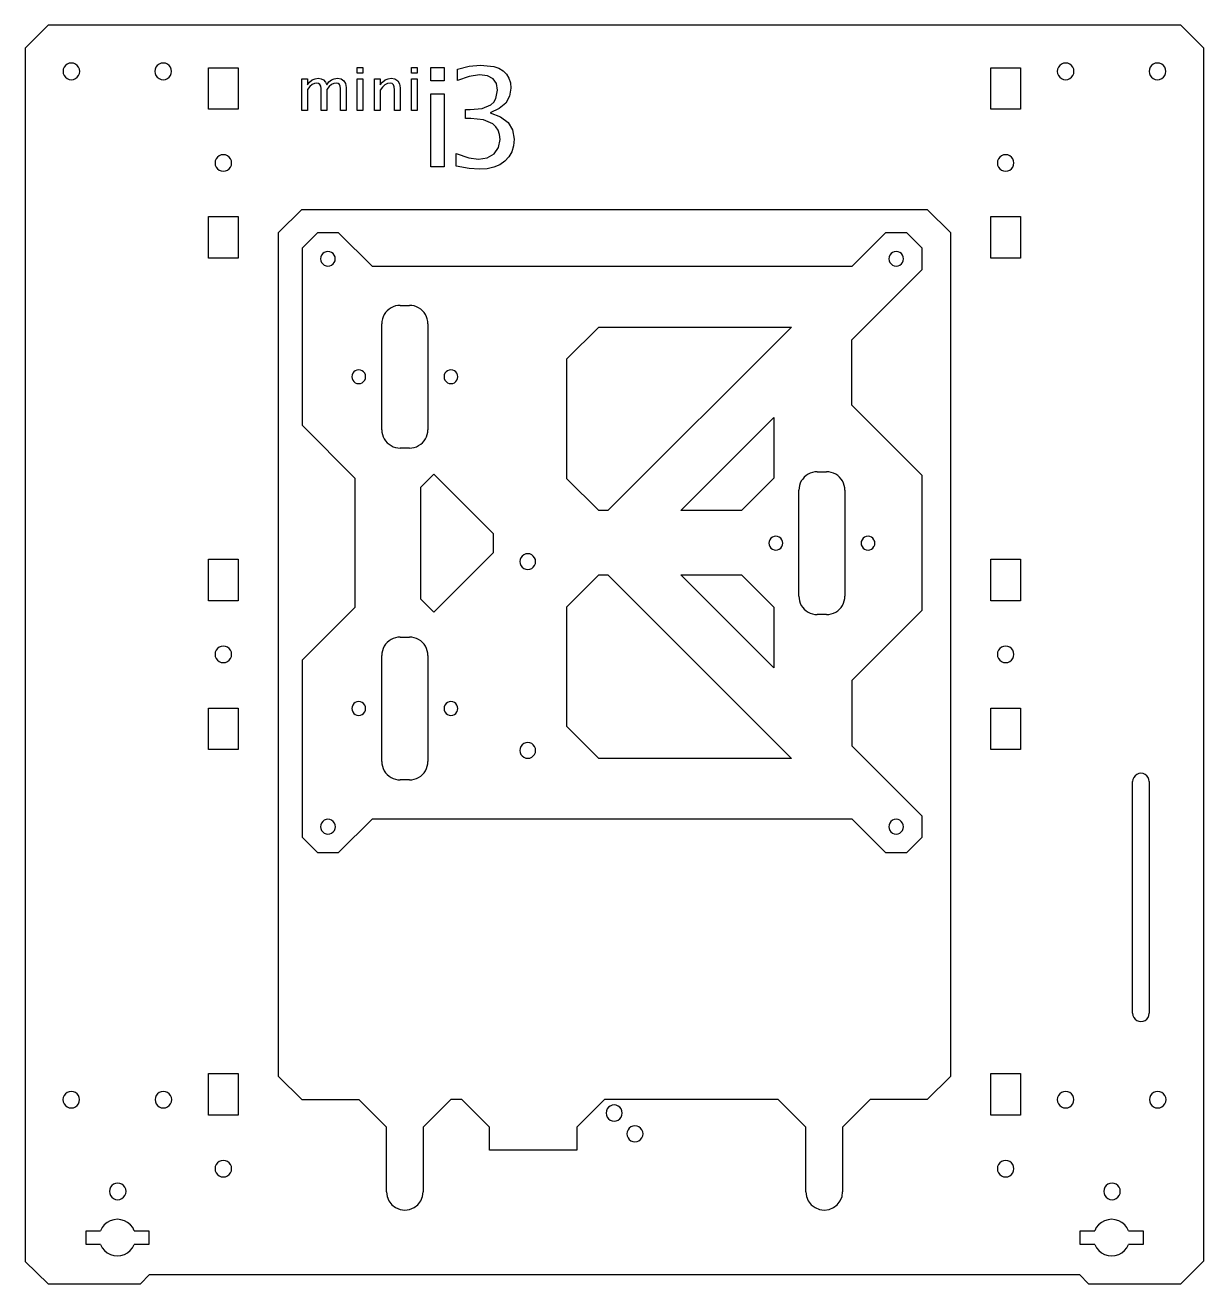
# Model space of a CAD drawing. Header units: inches. Extents: x -211 to 211, y -137 to 137.
# Drawn here: x -210.7 to 45, y -136.6 to 136.6 of the extents above; entities that cross this region are included whole.
import ezdxf

# ---------------------------------------------------------------- set-up
doc = ezdxf.new("R2010")
doc.units = ezdxf.units.IN
doc.header["$MEASUREMENT"] = 0

msp = doc.modelspace()

# ---------------------------------------------------------------- linework, layer by layer
for p, q in [((-205.72, 136.63), (-210.72, 131.63)), ((40.03, 136.63), (-205.72, 136.63)), ((45.03, 131.63), (40.03, 136.63)), ((-210.72, 131.63), (-210.72, -131.81)), ((45.03, -131.62), (45.03, 131.63)), ((-202.45, 127.07), (-202.51, 126.6)), ((-202.51, 126.6), (-202.45, 126.13)), ((-202.27, 127.5), (-202.45, 127.07)), ((-202.45, 126.13), (-202.27, 125.69)), ((-201.98, 127.88), (-202.27, 127.5)), ((-201.6, 128.17), (-201.98, 127.88)), ((-201.16, 128.35), (-201.6, 128.17)), ((-200.69, 128.41), (-201.16, 128.35)), ((-200.23, 128.35), (-200.69, 128.41)), ((-199.79, 128.17), (-200.23, 128.35)), ((-199.41, 127.88), (-199.79, 128.17)), ((-199.12, 127.5), (-199.41, 127.88)), ((-198.94, 127.07), (-199.12, 127.5)), ((-199.12, 125.69), (-198.94, 126.13)), ((-198.88, 126.6), (-198.94, 127.07)), ((-198.94, 126.13), (-198.88, 126.6)), ((-182.52, 127.07), (-182.58, 126.6)), ((-182.58, 126.6), (-182.52, 126.13)), ((-182.34, 127.5), (-182.52, 127.07)), ((-182.52, 126.13), (-182.34, 125.69)), ((-182.05, 127.88), (-182.34, 127.5)), ((-181.67, 128.17), (-182.05, 127.88)), ((-181.24, 128.35), (-181.67, 128.17)), ((-180.77, 128.41), (-181.24, 128.35)), ((-180.3, 128.35), (-180.77, 128.41)), ((-179.86, 128.17), (-180.3, 128.35)), ((-179.48, 127.88), (-179.86, 128.17)), ((-179.2, 127.5), (-179.48, 127.88)), ((-179.01, 127.07), (-179.2, 127.5)), ((-179.2, 125.69), (-179.01, 126.13)), ((-178.95, 126.6), (-179.01, 127.07)), ((-179.01, 126.13), (-178.95, 126.6)), ((-170.97, 118.36), (-170.97, 127.36)), ((-170.97, 127.36), (-164.47, 127.36)), ((-164.47, 127.36), (-164.47, 118.36)), ((-138.67, 126.18), (-138.67, 127.42)), ((-138.67, 127.42), (-137.42, 127.42)), ((-137.42, 126.18), (-138.67, 126.18)), ((-137.42, 127.42), (-137.42, 126.18)), ((-126.92, 126.18), (-126.92, 127.42)), ((-126.92, 127.42), (-125.68, 127.42)), ((-125.68, 126.18), (-126.92, 126.18)), ((-125.68, 127.42), (-125.68, 126.18)), ((-122.69, 124.56), (-122.69, 127.42)), ((-122.69, 127.42), (-119.83, 127.42)), ((-119.83, 127.42), (-119.83, 124.56)), ((-116.89, 127.1), (-114.38, 127.75)), ((-116.89, 124.6), (-116.89, 127.1)), ((-112.14, 125.81), (-114.41, 125.51)), ((-114.38, 127.75), (-111.94, 127.96)), ((-110.43, 125.6), (-112.14, 125.81)), ((-111.94, 127.96), (-109.05, 127.65)), ((-109.05, 127.65), (-107.92, 127.26)), ((-107.92, 127.26), (-106.99, 126.71)), ((-106.99, 126.71), (-106.26, 126.01)), ((-106.26, 126.01), (-105.75, 125.15)), ((-1.22, 127.36), (5.28, 127.36)), ((-1.22, 118.36), (-1.22, 127.36)), ((5.28, 127.36), (5.28, 118.36)), ((13.29, 127.07), (13.23, 126.6)), ((13.23, 126.6), (13.29, 126.13)), ((13.47, 127.5), (13.29, 127.07)), ((13.29, 126.13), (13.47, 125.69)), ((13.76, 127.88), (13.47, 127.5)), ((14.13, 128.17), (13.76, 127.88)), ((14.57, 128.35), (14.13, 128.17)), ((15.04, 128.41), (14.57, 128.35)), ((15.51, 128.35), (15.04, 128.41)), ((15.95, 128.17), (15.51, 128.35)), ((16.32, 127.88), (15.95, 128.17)), ((16.61, 127.5), (16.32, 127.88)), ((16.79, 127.07), (16.61, 127.5)), ((16.61, 125.69), (16.79, 126.13)), ((16.85, 126.6), (16.79, 127.07)), ((16.79, 126.13), (16.85, 126.6)), ((33.22, 127.07), (33.15, 126.6)), ((33.15, 126.6), (33.22, 126.13)), ((33.4, 127.5), (33.22, 127.07)), ((33.22, 126.13), (33.4, 125.69)), ((33.69, 127.88), (33.4, 127.5)), ((34.06, 128.17), (33.69, 127.88)), ((34.5, 128.35), (34.06, 128.17)), ((34.97, 128.41), (34.5, 128.35)), ((35.44, 128.35), (34.97, 128.41)), ((35.88, 128.17), (35.44, 128.35)), ((36.25, 127.88), (35.88, 128.17)), ((36.54, 127.5), (36.25, 127.88)), ((36.72, 127.07), (36.54, 127.5)), ((36.54, 125.69), (36.72, 126.13)), ((36.78, 126.6), (36.72, 127.07)), ((36.72, 126.13), (36.78, 126.6)), ((-202.27, 125.69), (-201.98, 125.31)), ((-201.98, 125.31), (-201.6, 125.03)), ((-201.6, 125.03), (-201.16, 124.84)), ((-201.16, 124.84), (-200.69, 124.78)), ((-200.69, 124.78), (-200.23, 124.84)), ((-200.23, 124.84), (-199.79, 125.03)), ((-199.79, 125.03), (-199.41, 125.31)), ((-199.41, 125.31), (-199.12, 125.69)), ((-182.34, 125.69), (-182.05, 125.31)), ((-182.05, 125.31), (-181.67, 125.03)), ((-181.67, 125.03), (-181.24, 124.84)), ((-181.24, 124.84), (-180.77, 124.78)), ((-180.77, 124.78), (-180.3, 124.84)), ((-180.3, 124.84), (-179.86, 125.03)), ((-179.86, 125.03), (-179.48, 125.31)), ((-179.48, 125.31), (-179.2, 125.69)), ((-150.72, 118.09), (-150.72, 124.94)), ((-150.72, 124.94), (-149.48, 124.94)), ((-149.48, 124.94), (-149.48, 123.65)), ((-149.48, 123.65), (-148.99, 124.28)), ((-148.95, 123.28), (-149.48, 122.68)), ((-148.99, 124.28), (-148.44, 124.73)), ((-148.44, 123.71), (-148.95, 123.28)), ((-148.44, 124.73), (-147.82, 125)), ((-147.94, 123.97), (-148.44, 123.71)), ((-147.46, 124.06), (-147.94, 123.97)), ((-147.82, 125), (-147.14, 125.09)), ((-147.05, 123.98), (-147.46, 124.06)), ((-147.14, 125.09), (-146.51, 125)), ((-146.76, 123.76), (-147.05, 123.98)), ((-146.58, 123.39), (-146.76, 123.76)), ((-146.52, 122.88), (-146.58, 123.39)), ((-146.51, 125), (-145.99, 124.73)), ((-145.99, 124.73), (-145.57, 124.28)), ((-145.57, 124.28), (-145.27, 123.65)), ((-145.27, 123.65), (-144.8, 124.29)), ((-144.75, 123.28), (-145.27, 122.68)), ((-144.8, 124.29), (-144.26, 124.74)), ((-144.24, 123.71), (-144.75, 123.28)), ((-144.26, 124.74), (-143.65, 125.01)), ((-143.74, 123.97), (-144.24, 123.71)), ((-143.25, 124.05), (-143.74, 123.97)), ((-143.65, 125.01), (-142.98, 125.1)), ((-142.84, 123.98), (-143.25, 124.05)), ((-142.98, 125.1), (-142.17, 124.96)), ((-142.55, 123.76), (-142.84, 123.98)), ((-142.38, 123.39), (-142.55, 123.76)), ((-142.32, 122.88), (-142.38, 123.39)), ((-142.17, 124.96), (-141.57, 124.56)), ((-141.57, 124.56), (-141.2, 123.93)), ((-141.2, 123.93), (-141.07, 123.07)), ((-141.07, 123.07), (-141.07, 118.09)), ((-138.67, 118.09), (-138.67, 124.94)), ((-138.67, 124.94), (-137.42, 124.94)), ((-137.42, 124.94), (-137.42, 118.09)), ((-134.93, 118.09), (-134.93, 124.94)), ((-134.93, 124.94), (-133.69, 124.94)), ((-133.69, 124.94), (-133.69, 123.65)), ((-133.69, 123.65), (-133.17, 124.28)), ((-133.18, 123.18), (-133.69, 122.53)), ((-132.65, 123.65), (-133.18, 123.18)), ((-133.17, 124.28), (-132.6, 124.73)), ((-132.1, 123.93), (-132.65, 123.65)), ((-132.6, 124.73), (-131.97, 125)), ((-131.54, 124.02), (-132.1, 123.93)), ((-131.97, 125), (-131.28, 125.09)), ((-131.1, 123.94), (-131.54, 124.02)), ((-131.28, 125.09), (-130.49, 124.95)), ((-130.8, 123.69), (-131.1, 123.94)), ((-130.63, 123.26), (-130.8, 123.69)), ((-130.58, 122.61), (-130.63, 123.26)), ((-130.49, 124.95), (-129.87, 124.53)), ((-129.87, 124.53), (-129.47, 123.87)), ((-129.47, 123.87), (-129.34, 123.01)), ((-129.34, 123.01), (-129.34, 118.09)), ((-126.92, 118.09), (-126.92, 124.94)), ((-126.92, 124.94), (-125.68, 124.94)), ((-125.68, 124.94), (-125.68, 118.09)), ((-119.83, 124.56), (-122.69, 124.56)), ((-114.41, 125.51), (-116.89, 124.6)), ((-109.2, 124.98), (-110.43, 125.6)), ((-108.46, 123.95), (-109.2, 124.98)), ((-108.22, 122.51), (-108.46, 123.95)), ((-105.75, 125.15), (-105.44, 124.14)), ((-105.34, 122.97), (-105.62, 121.21)), ((-105.44, 124.14), (-105.34, 122.97)), ((13.47, 125.69), (13.76, 125.31)), ((13.76, 125.31), (14.13, 125.03)), ((14.13, 125.03), (14.57, 124.84)), ((14.57, 124.84), (15.04, 124.78)), ((15.04, 124.78), (15.51, 124.84)), ((15.51, 124.84), (15.95, 125.03)), ((15.95, 125.03), (16.32, 125.31)), ((16.32, 125.31), (16.61, 125.69)), ((33.4, 125.69), (33.69, 125.31)), ((33.69, 125.31), (34.06, 125.03)), ((34.06, 125.03), (34.5, 124.84)), ((34.5, 124.84), (34.97, 124.78)), ((34.97, 124.78), (35.44, 124.84)), ((35.44, 124.84), (35.88, 125.03)), ((35.88, 125.03), (36.25, 125.31)), ((36.25, 125.31), (36.54, 125.69)), ((-149.48, 122.68), (-149.48, 118.09)), ((-146.52, 118.09), (-146.52, 122.88)), ((-145.27, 122.68), (-145.27, 118.09)), ((-142.32, 118.09), (-142.32, 122.88)), ((-133.69, 122.53), (-133.69, 118.09)), ((-130.58, 118.09), (-130.58, 122.61)), ((-122.69, 105.89), (-122.69, 121.69)), ((-122.69, 121.69), (-119.83, 121.69)), ((-119.83, 121.69), (-119.83, 105.89)), ((-109.05, 119.94), (-108.59, 120.67)), ((-108.59, 120.67), (-108.22, 122.51)), ((-105.62, 121.21), (-106.46, 119.72)), ((-164.47, 118.36), (-170.97, 118.36)), ((-149.48, 118.09), (-150.72, 118.09)), ((-145.27, 118.09), (-146.52, 118.09)), ((-141.07, 118.09), (-142.32, 118.09)), ((-137.42, 118.09), (-138.67, 118.09)), ((-133.69, 118.09), (-134.93, 118.09)), ((-129.34, 118.09), (-130.58, 118.09)), ((-125.68, 118.09), (-126.92, 118.09)), ((-115.18, 118.29), (-114.18, 118.3)), ((-115.18, 116.35), (-115.18, 118.29)), ((-114.18, 118.3), (-111.57, 118.56)), ((-111.57, 118.56), (-109.71, 119.35)), ((-107.86, 118.5), (-109.83, 117.56)), ((-109.83, 117.56), (-107.55, 116.75)), ((-109.71, 119.35), (-109.05, 119.94)), ((-106.46, 119.72), (-107.86, 118.5)), ((5.28, 118.36), (-1.22, 118.36)), ((-114.05, 116.35), (-115.18, 116.35)), ((-111.27, 116.07), (-114.05, 116.35)), ((-109.28, 115.22), (-111.27, 116.07)), ((-108.59, 114.58), (-109.28, 115.22)), ((-107.55, 116.75), (-105.92, 115.53)), ((-105.92, 115.53), (-104.95, 113.9)), ((-108.09, 113.8), (-108.59, 114.58)), ((-107.79, 112.88), (-108.09, 113.8)), ((-107.69, 111.81), (-107.79, 112.88)), ((-104.95, 113.9), (-104.62, 111.86)), ((-108.98, 108.71), (-108.01, 110.08)), ((-108.01, 110.08), (-107.69, 111.81)), ((-104.75, 110.42), (-105.12, 109.14)), ((-104.62, 111.86), (-104.75, 110.42)), ((-169.46, 107.18), (-169.52, 106.71)), ((-169.52, 106.71), (-169.46, 106.24)), ((-169.28, 107.61), (-169.46, 107.18)), ((-168.99, 107.98), (-169.28, 107.61)), ((-168.62, 108.27), (-168.99, 107.98)), ((-168.18, 108.45), (-168.62, 108.27)), ((-167.72, 108.51), (-168.18, 108.45)), ((-167.25, 108.45), (-167.72, 108.51)), ((-166.82, 108.27), (-167.25, 108.45)), ((-166.44, 107.98), (-166.82, 108.27)), ((-166.16, 107.61), (-166.44, 107.98)), ((-165.98, 107.18), (-166.16, 107.61)), ((-165.92, 106.71), (-165.98, 107.18)), ((-165.98, 106.24), (-165.92, 106.71)), ((-117.18, 106.05), (-117.18, 108.73)), ((-117.18, 108.73), (-114.42, 107.81)), ((-114.42, 107.81), (-112.32, 107.51)), ((-112.32, 107.51), (-110.46, 107.81)), ((-110.46, 107.81), (-108.98, 108.71)), ((-106.63, 107.09), (-107.73, 106.33)), ((-105.75, 108.03), (-106.63, 107.09)), ((-105.12, 109.14), (-105.75, 108.03)), ((0.29, 107.18), (0.23, 106.71)), ((0.23, 106.71), (0.29, 106.24)), ((0.47, 107.61), (0.29, 107.18)), ((0.75, 107.98), (0.47, 107.61)), ((1.13, 108.27), (0.75, 107.98)), ((1.56, 108.45), (1.13, 108.27)), ((2.02, 108.51), (1.56, 108.45)), ((2.49, 108.45), (2.02, 108.51)), ((2.93, 108.27), (2.49, 108.45)), ((3.3, 107.98), (2.93, 108.27)), ((3.58, 107.61), (3.3, 107.98)), ((3.76, 107.18), (3.58, 107.61)), ((3.83, 106.71), (3.76, 107.18)), ((3.76, 106.24), (3.83, 106.71)), ((-169.46, 106.24), (-169.28, 105.81)), ((-169.28, 105.81), (-168.99, 105.44)), ((-168.99, 105.44), (-168.62, 105.15)), ((-168.62, 105.15), (-168.18, 104.97)), ((-168.18, 104.97), (-167.72, 104.91)), ((-167.72, 104.91), (-167.25, 104.97)), ((-167.25, 104.97), (-166.82, 105.15)), ((-166.82, 105.15), (-166.44, 105.44)), ((-166.44, 105.44), (-166.16, 105.81)), ((-166.16, 105.81), (-165.98, 106.24)), ((-119.83, 105.89), (-122.69, 105.89)), ((-114.4, 105.53), (-117.18, 106.05)), ((-112.14, 105.35), (-114.4, 105.53)), ((-110.48, 105.46), (-112.14, 105.35)), ((-109.01, 105.79), (-110.48, 105.46)), ((-107.73, 106.33), (-109.01, 105.79)), ((0.29, 106.24), (0.47, 105.81)), ((0.47, 105.81), (0.75, 105.44)), ((0.75, 105.44), (1.13, 105.15)), ((1.13, 105.15), (1.56, 104.97)), ((1.56, 104.97), (2.03, 104.91)), ((2.03, 104.91), (2.49, 104.97)), ((2.49, 104.97), (2.93, 105.15)), ((2.93, 105.15), (3.3, 105.44)), ((3.3, 105.44), (3.58, 105.81)), ((3.58, 105.81), (3.76, 106.24)), ((-155.72, 91.63), (-150.72, 96.63)), ((-150.72, 96.63), (-14.97, 96.63)), ((-14.97, 96.63), (-9.97, 91.63)), ((-170.97, 95.06), (-164.47, 95.06)), ((-170.97, 86.06), (-170.97, 95.06)), ((-164.47, 95.06), (-164.47, 86.06)), ((-1.22, 86.06), (-1.22, 95.06)), ((-1.22, 95.06), (5.28, 95.06)), ((5.28, 95.06), (5.28, 86.06)), ((-155.72, -91.62), (-155.72, 91.63)), ((-147.3, 91.54), (-150.65, 88.2)), ((-142.72, 91.54), (-147.3, 91.54)), ((-135.38, 84.2), (-142.72, 91.54)), ((-24.03, 91.54), (-31.36, 84.2)), ((-19.44, 91.54), (-24.03, 91.54)), ((-16.1, 88.2), (-19.44, 91.54)), ((-9.97, 91.63), (-9.97, -91.62)), ((-150.65, 88.2), (-150.65, 71.09)), ((-145.02, 87.49), (-145.43, 87.44)), ((-144.61, 87.44), (-145.02, 87.49)), ((-22.13, 87.45), (-22.52, 87.29)), ((-21.72, 87.5), (-22.13, 87.45)), ((-21.31, 87.45), (-21.72, 87.5)), ((-20.93, 87.29), (-21.31, 87.45)), ((-16.1, 83.61), (-16.1, 88.2)), ((-164.47, 86.06), (-170.97, 86.06)), ((-146.56, 86.31), (-146.61, 85.9)), ((-146.61, 85.9), (-146.56, 85.49)), ((-146.4, 86.7), (-146.56, 86.31)), ((-146.56, 85.49), (-146.4, 85.11)), ((-146.15, 87.03), (-146.4, 86.7)), ((-146.4, 85.11), (-146.15, 84.78)), ((-145.82, 87.28), (-146.15, 87.03)), ((-146.15, 84.78), (-145.82, 84.52)), ((-145.43, 87.44), (-145.82, 87.28)), ((-144.23, 87.28), (-144.61, 87.44)), ((-143.9, 87.03), (-144.23, 87.28)), ((-144.23, 84.52), (-143.9, 84.78)), ((-143.64, 86.7), (-143.9, 87.03)), ((-143.9, 84.78), (-143.64, 85.11)), ((-143.48, 86.31), (-143.64, 86.7)), ((-143.64, 85.11), (-143.48, 85.49)), ((-143.43, 85.9), (-143.48, 86.31)), ((-143.48, 85.49), (-143.43, 85.9)), ((-23.26, 86.32), (-23.32, 85.91)), ((-23.32, 85.91), (-23.26, 85.5)), ((-23.1, 86.71), (-23.26, 86.32)), ((-23.26, 85.5), (-23.1, 85.12)), ((-22.85, 87.04), (-23.1, 86.71)), ((-23.1, 85.12), (-22.85, 84.79)), ((-22.52, 87.29), (-22.85, 87.04)), ((-22.85, 84.79), (-22.52, 84.53)), ((-20.6, 87.04), (-20.93, 87.29)), ((-20.93, 84.53), (-20.6, 84.79)), ((-20.34, 86.71), (-20.6, 87.04)), ((-20.6, 84.79), (-20.34, 85.12)), ((-20.18, 86.32), (-20.34, 86.71)), ((-20.34, 85.12), (-20.18, 85.5)), ((-20.13, 85.91), (-20.18, 86.32)), ((-20.18, 85.5), (-20.13, 85.91)), ((5.28, 86.06), (-1.22, 86.06)), ((-145.82, 84.52), (-145.43, 84.36)), ((-145.43, 84.36), (-145.02, 84.31)), ((-145.02, 84.31), (-144.61, 84.36)), ((-144.61, 84.36), (-144.23, 84.52)), ((-31.36, 84.2), (-135.38, 84.2)), ((-31.36, 68.35), (-16.1, 83.61)), ((-22.52, 84.53), (-22.13, 84.37)), ((-22.13, 84.37), (-21.72, 84.32)), ((-21.72, 84.32), (-21.31, 84.37)), ((-21.31, 84.37), (-20.93, 84.53)), ((-132.8, 73.8), (-133.03, 73.33)), ((-132.51, 74.24), (-132.8, 73.8)), ((-132.16, 74.63), (-132.51, 74.24)), ((-131.77, 74.98), (-132.16, 74.63)), ((-131.34, 75.27), (-131.77, 74.98)), ((-130.87, 75.5), (-131.34, 75.27)), ((-130.37, 75.67), (-130.87, 75.5)), ((-129.86, 75.77), (-130.37, 75.67)), ((-129.34, 75.8), (-129.86, 75.77)), ((-129.34, 75.8), (-127.34, 75.8)), ((-126.81, 75.77), (-127.34, 75.8)), ((-126.3, 75.67), (-126.81, 75.77)), ((-125.81, 75.5), (-126.3, 75.67)), ((-125.34, 75.27), (-125.81, 75.5)), ((-124.9, 74.98), (-125.34, 75.27)), ((-124.51, 74.63), (-124.9, 74.98)), ((-124.16, 74.24), (-124.51, 74.63)), ((-123.87, 73.8), (-124.16, 74.24)), ((-123.64, 73.33), (-123.87, 73.8)), ((-150.65, 71.09), (-150.65, 49.76)), ((-133.3, 72.32), (-133.34, 71.8)), ((-133.34, 48.8), (-133.34, 71.8)), ((-133.2, 72.84), (-133.3, 72.32)), ((-133.03, 73.33), (-133.2, 72.84)), ((-123.47, 72.84), (-123.64, 73.33)), ((-123.37, 72.32), (-123.47, 72.84)), ((-123.34, 71.8), (-123.37, 72.32)), ((-123.34, 71.8), (-123.34, 48.8)), ((-93.16, 64.19), (-86.26, 71.09)), ((-86.26, 71.09), (-44.47, 71.09)), ((-44.47, 71.09), (-84.3, 31.27)), ((-31.36, 54.15), (-31.36, 68.35)), ((-93.16, 38.17), (-93.16, 64.19)), ((-139.79, 60.69), (-139.84, 60.3)), ((-139.84, 60.3), (-139.79, 59.91)), ((-139.64, 61.05), (-139.79, 60.69)), ((-139.4, 61.36), (-139.64, 61.05)), ((-139.09, 61.6), (-139.4, 61.36)), ((-138.72, 61.75), (-139.09, 61.6)), ((-138.34, 61.8), (-138.72, 61.75)), ((-137.95, 61.75), (-138.34, 61.8)), ((-137.59, 61.6), (-137.95, 61.75)), ((-137.28, 61.36), (-137.59, 61.6)), ((-137.04, 61.05), (-137.28, 61.36)), ((-136.89, 60.69), (-137.04, 61.05)), ((-136.84, 60.3), (-136.89, 60.69)), ((-136.89, 59.91), (-136.84, 60.3)), ((-119.79, 60.69), (-119.84, 60.3)), ((-119.84, 60.3), (-119.79, 59.91)), ((-119.64, 61.05), (-119.79, 60.69)), ((-119.4, 61.36), (-119.64, 61.05)), ((-119.09, 61.6), (-119.4, 61.36)), ((-118.72, 61.75), (-119.09, 61.6)), ((-118.34, 61.8), (-118.72, 61.75)), ((-117.95, 61.75), (-118.34, 61.8)), ((-117.59, 61.6), (-117.95, 61.75)), ((-117.28, 61.36), (-117.59, 61.6)), ((-117.04, 61.05), (-117.28, 61.36)), ((-116.97, 60.89), (-117.04, 61.05)), ((-116.89, 60.69), (-116.97, 60.89)), ((-116.84, 60.3), (-116.89, 60.69)), ((-116.89, 59.91), (-116.84, 60.3)), ((-139.79, 59.91), (-139.64, 59.55)), ((-139.64, 59.55), (-139.4, 59.24)), ((-139.4, 59.24), (-139.09, 59)), ((-139.09, 59), (-138.72, 58.85)), ((-138.72, 58.85), (-138.34, 58.8)), ((-138.34, 58.8), (-137.95, 58.85)), ((-137.95, 58.85), (-137.59, 59)), ((-137.59, 59), (-137.28, 59.24)), ((-137.28, 59.24), (-137.04, 59.55)), ((-137.04, 59.55), (-136.89, 59.91)), ((-119.79, 59.91), (-119.64, 59.55)), ((-119.64, 59.55), (-119.4, 59.24)), ((-119.4, 59.24), (-119.09, 59)), ((-119.09, 59), (-118.72, 58.85)), ((-118.72, 58.85), (-118.34, 58.8)), ((-118.34, 58.8), (-117.95, 58.85)), ((-117.95, 58.85), (-117.59, 59)), ((-117.59, 59), (-117.28, 59.24)), ((-117.28, 59.24), (-117.04, 59.55)), ((-117.04, 59.55), (-116.98, 59.68)), ((-116.98, 59.68), (-116.89, 59.91)), ((-16.1, 38.89), (-31.36, 54.15)), ((-150.65, 49.76), (-139.2, 38.31)), ((-68.44, 31.27), (-48.28, 51.43)), ((-48.28, 51.43), (-48.28, 38.26)), ((-133.34, 48.8), (-133.3, 48.28)), ((-133.3, 48.28), (-133.2, 47.77)), ((-133.2, 47.77), (-133.03, 47.27)), ((-133.03, 47.27), (-132.8, 46.8)), ((-132.8, 46.8), (-132.51, 46.37)), ((-124.16, 46.37), (-123.87, 46.8)), ((-123.87, 46.8), (-123.64, 47.27)), ((-123.64, 47.27), (-123.47, 47.77)), ((-123.47, 47.77), (-123.37, 48.28)), ((-123.37, 48.28), (-123.34, 48.8)), ((-132.51, 46.37), (-132.16, 45.97)), ((-132.16, 45.97), (-131.77, 45.63)), ((-131.77, 45.63), (-131.34, 45.34)), ((-131.34, 45.34), (-130.87, 45.11)), ((-130.87, 45.11), (-130.37, 44.94)), ((-130.37, 44.94), (-129.86, 44.84)), ((-129.86, 44.84), (-129.34, 44.8)), ((-127.34, 44.8), (-129.34, 44.8)), ((-127.34, 44.8), (-126.81, 44.84)), ((-126.81, 44.84), (-126.3, 44.94)), ((-126.3, 44.94), (-125.81, 45.11)), ((-125.81, 45.11), (-125.34, 45.34)), ((-125.34, 45.34), (-124.9, 45.63)), ((-124.9, 45.63), (-124.51, 45.97)), ((-124.51, 45.97), (-124.16, 46.37)), ((-139.2, 38.31), (-139.2, 10.22)), ((-124.86, 36.3), (-122.04, 39.13)), ((-122.04, 39.13), (-109.16, 26.25)), ((-48.28, 38.26), (-55.27, 31.27)), ((-41.67, 38.5), (-42.01, 38.1)), ((-41.28, 38.84), (-41.67, 38.5)), ((-40.84, 39.13), (-41.28, 38.84)), ((-40.37, 39.36), (-40.84, 39.13)), ((-39.88, 39.53), (-40.37, 39.36)), ((-39.36, 39.63), (-39.88, 39.53)), ((-38.84, 39.67), (-39.36, 39.63)), ((-38.84, 39.67), (-36.84, 39.67)), ((-36.32, 39.63), (-36.84, 39.67)), ((-35.81, 39.53), (-36.32, 39.63)), ((-35.31, 39.36), (-35.81, 39.53)), ((-34.84, 39.13), (-35.31, 39.36)), ((-34.41, 38.84), (-34.84, 39.13)), ((-34.01, 38.5), (-34.41, 38.84)), ((-33.67, 38.1), (-34.01, 38.5)), ((-16.1, 9.64), (-16.1, 38.89)), ((-124.86, 12), (-124.86, 36.3)), ((-86.26, 31.27), (-93.16, 38.17)), ((-42.81, 36.19), (-42.84, 35.67)), ((-42.84, 12.67), (-42.84, 35.67)), ((-42.7, 36.7), (-42.81, 36.19)), ((-42.54, 37.2), (-42.7, 36.7)), ((-42.31, 37.67), (-42.54, 37.2)), ((-42.01, 38.1), (-42.31, 37.67)), ((-33.38, 37.67), (-33.67, 38.1)), ((-33.15, 37.2), (-33.38, 37.67)), ((-32.98, 36.7), (-33.15, 37.2)), ((-32.88, 36.19), (-32.98, 36.7)), ((-32.84, 35.67), (-32.88, 36.19)), ((-32.84, 35.67), (-32.84, 12.67)), ((-84.3, 31.27), (-86.26, 31.27)), ((-55.27, 31.27), (-68.44, 31.27)), ((-109.16, 26.25), (-109.16, 22.05)), ((-49.14, 24.92), (-49.29, 24.56)), ((-48.9, 25.23), (-49.14, 24.92)), ((-48.59, 25.47), (-48.9, 25.23)), ((-48.23, 25.62), (-48.59, 25.47)), ((-47.84, 25.67), (-48.23, 25.62)), ((-47.45, 25.62), (-47.84, 25.67)), ((-47.09, 25.47), (-47.45, 25.62)), ((-46.78, 25.23), (-47.09, 25.47)), ((-46.54, 24.92), (-46.78, 25.23)), ((-46.39, 24.56), (-46.54, 24.92)), ((-29.14, 24.92), (-29.29, 24.56)), ((-28.9, 25.23), (-29.14, 24.92)), ((-28.59, 25.47), (-28.9, 25.23)), ((-28.23, 25.62), (-28.59, 25.47)), ((-27.84, 25.67), (-28.23, 25.62)), ((-27.45, 25.62), (-27.84, 25.67)), ((-27.09, 25.47), (-27.45, 25.62)), ((-26.78, 25.23), (-27.09, 25.47)), ((-26.54, 24.92), (-26.78, 25.23)), ((-26.48, 24.76), (-26.54, 24.92)), ((-26.39, 24.56), (-26.48, 24.76)), ((-109.16, 22.05), (-122.04, 9.18)), ((-101.66, 21.87), (-102.1, 21.82)), ((-101.22, 21.82), (-101.66, 21.87)), ((-49.29, 24.56), (-49.34, 24.17)), ((-49.34, 24.17), (-49.29, 23.78)), ((-49.29, 23.78), (-49.14, 23.42)), ((-49.14, 23.42), (-48.9, 23.11)), ((-48.9, 23.11), (-48.59, 22.87)), ((-48.59, 22.87), (-48.23, 22.72)), ((-48.23, 22.72), (-47.84, 22.67)), ((-47.84, 22.67), (-47.45, 22.72)), ((-47.45, 22.72), (-47.09, 22.87)), ((-47.09, 22.87), (-46.78, 23.11)), ((-46.78, 23.11), (-46.54, 23.42)), ((-46.54, 23.42), (-46.39, 23.78)), ((-46.34, 24.17), (-46.39, 24.56)), ((-46.39, 23.78), (-46.34, 24.17)), ((-29.29, 24.56), (-29.34, 24.17)), ((-29.34, 24.17), (-29.29, 23.78)), ((-29.29, 23.78), (-29.14, 23.42)), ((-29.14, 23.42), (-28.9, 23.11)), ((-28.9, 23.11), (-28.59, 22.87)), ((-28.59, 22.87), (-28.23, 22.72)), ((-28.23, 22.72), (-27.84, 22.67)), ((-27.84, 22.67), (-27.45, 22.72)), ((-27.45, 22.72), (-27.09, 22.87)), ((-27.09, 22.87), (-26.78, 23.11)), ((-26.78, 23.11), (-26.54, 23.42)), ((-26.54, 23.42), (-26.49, 23.55)), ((-26.49, 23.55), (-26.39, 23.78)), ((-26.34, 24.17), (-26.39, 24.56)), ((-26.39, 23.78), (-26.34, 24.17)), ((-170.97, 20.68), (-164.47, 20.68)), ((-170.97, 11.68), (-170.97, 20.68)), ((-164.47, 20.68), (-164.47, 11.68)), ((-103.31, 20.61), (-103.36, 20.17)), ((-103.36, 20.17), (-103.31, 19.73)), ((-103.14, 21.02), (-103.31, 20.61)), ((-103.31, 19.73), (-103.14, 19.32)), ((-102.87, 21.38), (-103.14, 21.02)), ((-103.14, 19.32), (-102.87, 18.97)), ((-102.51, 21.65), (-102.87, 21.38)), ((-102.1, 21.82), (-102.51, 21.65)), ((-100.81, 21.65), (-101.22, 21.82)), ((-100.46, 21.38), (-100.81, 21.65)), ((-100.19, 21.02), (-100.46, 21.38)), ((-100.46, 18.97), (-100.19, 19.32)), ((-100.02, 20.61), (-100.19, 21.02)), ((-100.19, 19.32), (-100.02, 19.73)), ((-99.96, 20.17), (-100.02, 20.61)), ((-100.02, 19.73), (-99.96, 20.17)), ((-1.22, 20.68), (5.28, 20.68)), ((-1.22, 11.68), (-1.22, 20.68)), ((5.28, 20.68), (5.28, 11.68)), ((-102.87, 18.97), (-102.51, 18.7)), ((-102.51, 18.7), (-102.1, 18.53)), ((-102.1, 18.53), (-101.66, 18.47)), ((-101.66, 18.47), (-101.22, 18.53)), ((-101.22, 18.53), (-100.81, 18.7)), ((-100.81, 18.7), (-100.46, 18.97)), ((-93.16, 10.36), (-86.26, 17.27)), ((-86.26, 17.27), (-84.3, 17.27)), ((-84.3, 17.27), (-44.47, -22.56)), ((-48.28, -2.9), (-68.44, 17.27)), ((-68.44, 17.27), (-55.27, 17.27)), ((-55.27, 17.27), (-48.28, 10.27)), ((-164.47, 11.68), (-170.97, 11.68)), ((-122.04, 9.18), (-124.86, 12)), ((-42.84, 12.67), (-42.81, 12.15)), ((-42.81, 12.15), (-42.7, 11.63)), ((-42.7, 11.63), (-42.54, 11.14)), ((-42.54, 11.14), (-42.31, 10.67)), ((-33.38, 10.67), (-33.15, 11.14)), ((-33.15, 11.14), (-32.98, 11.63)), ((-32.98, 11.63), (-32.88, 12.15)), ((-32.88, 12.15), (-32.84, 12.67)), ((5.28, 11.68), (-1.22, 11.68)), ((-139.2, 10.22), (-150.65, -1.23)), ((-93.16, -15.66), (-93.16, 10.36)), ((-48.28, 10.27), (-48.28, -2.9)), ((-42.31, 10.67), (-42.01, 10.23)), ((-42.01, 10.23), (-41.67, 9.84)), ((-41.67, 9.84), (-41.28, 9.5)), ((-41.28, 9.5), (-40.84, 9.2)), ((-40.84, 9.2), (-40.37, 8.97)), ((-40.37, 8.97), (-39.88, 8.8)), ((-39.88, 8.8), (-39.36, 8.7)), ((-39.36, 8.7), (-38.84, 8.67)), ((-36.84, 8.67), (-38.84, 8.67)), ((-36.84, 8.67), (-36.32, 8.7)), ((-36.32, 8.7), (-35.81, 8.8)), ((-35.81, 8.8), (-35.31, 8.97)), ((-35.31, 8.97), (-34.84, 9.2)), ((-34.84, 9.2), (-34.41, 9.5)), ((-34.41, 9.5), (-34.01, 9.84)), ((-34.01, 9.84), (-33.67, 10.23)), ((-33.67, 10.23), (-33.38, 10.67)), ((-31.36, -5.62), (-16.1, 9.64)), ((-131.77, 2.95), (-132.16, 2.6)), ((-131.34, 3.24), (-131.77, 2.95)), ((-130.87, 3.47), (-131.34, 3.24)), ((-130.37, 3.64), (-130.87, 3.47)), ((-129.86, 3.74), (-130.37, 3.64)), ((-129.34, 3.78), (-129.86, 3.74)), ((-129.34, 3.78), (-127.34, 3.78)), ((-126.81, 3.74), (-127.34, 3.78)), ((-126.3, 3.64), (-126.81, 3.74)), ((-125.81, 3.47), (-126.3, 3.64)), ((-125.34, 3.24), (-125.81, 3.47)), ((-124.9, 2.95), (-125.34, 3.24)), ((-124.51, 2.6), (-124.9, 2.95)), ((-169.46, 0.49), (-169.52, 0.02)), ((-169.52, 0.02), (-169.46, -0.44)), ((-169.28, 0.92), (-169.46, 0.49)), ((-168.99, 1.3), (-169.28, 0.92)), ((-168.62, 1.58), (-168.99, 1.3)), ((-168.18, 1.76), (-168.62, 1.58)), ((-167.72, 1.83), (-168.18, 1.76)), ((-167.25, 1.76), (-167.72, 1.83)), ((-166.82, 1.58), (-167.25, 1.76)), ((-166.44, 1.3), (-166.82, 1.58)), ((-166.16, 0.93), (-166.44, 1.3)), ((-165.98, 0.49), (-166.16, 0.93)), ((-165.92, 0.03), (-165.98, 0.49)), ((-165.98, -0.44), (-165.92, 0.03)), ((-133.3, 0.3), (-133.34, -0.22)), ((-133.2, 0.81), (-133.3, 0.3)), ((-133.03, 1.31), (-133.2, 0.81)), ((-132.8, 1.78), (-133.03, 1.31)), ((-132.51, 2.21), (-132.8, 1.78)), ((-132.16, 2.6), (-132.51, 2.21)), ((-124.16, 2.21), (-124.51, 2.6)), ((-123.87, 1.78), (-124.16, 2.21)), ((-123.64, 1.31), (-123.87, 1.78)), ((-123.47, 0.81), (-123.64, 1.31)), ((-123.37, 0.3), (-123.47, 0.81)), ((-123.34, -0.22), (-123.37, 0.3)), ((0.29, 0.49), (0.23, 0.02)), ((0.23, 0.02), (0.29, -0.44)), ((0.47, 0.92), (0.29, 0.49)), ((0.75, 1.3), (0.47, 0.92)), ((1.13, 1.58), (0.75, 1.3)), ((1.56, 1.76), (1.13, 1.58)), ((2.02, 1.83), (1.56, 1.76)), ((2.49, 1.76), (2.02, 1.83)), ((2.93, 1.58), (2.49, 1.76)), ((3.3, 1.3), (2.93, 1.58)), ((3.58, 0.93), (3.3, 1.3)), ((3.76, 0.49), (3.58, 0.93)), ((3.83, 0.03), (3.76, 0.49)), ((3.76, -0.44), (3.83, 0.03)), ((-169.46, -0.44), (-169.28, -0.88)), ((-169.28, -0.88), (-168.99, -1.25)), ((-168.99, -1.25), (-168.62, -1.53)), ((-168.62, -1.53), (-168.18, -1.71)), ((-168.18, -1.71), (-167.72, -1.77)), ((-167.72, -1.77), (-167.25, -1.71)), ((-167.25, -1.71), (-166.82, -1.53)), ((-166.82, -1.53), (-166.44, -1.25)), ((-166.44, -1.25), (-166.16, -0.87)), ((-166.16, -0.87), (-165.98, -0.44)), ((-150.65, -1.23), (-150.65, -20.52)), ((-133.34, -23.22), (-133.34, -0.22)), ((-123.34, -0.22), (-123.34, -23.22)), ((0.29, -0.44), (0.47, -0.88)), ((0.47, -0.88), (0.75, -1.25)), ((0.75, -1.25), (1.13, -1.53)), ((1.13, -1.53), (1.56, -1.71)), ((1.56, -1.71), (2.03, -1.77)), ((2.03, -1.77), (2.49, -1.71)), ((2.49, -1.71), (2.93, -1.53)), ((2.93, -1.53), (3.3, -1.25)), ((3.3, -1.25), (3.58, -0.87)), ((3.58, -0.87), (3.76, -0.44)), ((-31.36, -5.62), (-31.36, -19.82)), ((-139.4, -10.66), (-139.64, -10.97)), ((-139.09, -10.43), (-139.4, -10.66)), ((-138.72, -10.28), (-139.09, -10.43)), ((-138.34, -10.22), (-138.72, -10.28)), ((-137.95, -10.28), (-138.34, -10.22)), ((-137.59, -10.43), (-137.95, -10.28)), ((-137.28, -10.66), (-137.59, -10.43)), ((-137.04, -10.97), (-137.28, -10.66)), ((-119.4, -10.66), (-119.64, -10.97)), ((-119.09, -10.43), (-119.4, -10.66)), ((-118.72, -10.28), (-119.09, -10.43)), ((-118.34, -10.22), (-118.72, -10.28)), ((-117.95, -10.28), (-118.34, -10.22)), ((-117.59, -10.43), (-117.95, -10.28)), ((-117.28, -10.66), (-117.59, -10.43)), ((-117.04, -10.97), (-117.28, -10.66)), ((-170.97, -20.62), (-170.97, -11.62)), ((-170.97, -11.62), (-164.47, -11.62)), ((-164.47, -11.62), (-164.47, -20.62)), ((-139.79, -11.34), (-139.84, -11.72)), ((-139.84, -11.72), (-139.79, -12.11)), ((-139.64, -10.97), (-139.79, -11.34)), ((-139.79, -12.11), (-139.64, -12.47)), ((-139.64, -12.47), (-139.4, -12.79)), ((-139.4, -12.79), (-139.09, -13.02)), ((-139.09, -13.02), (-138.72, -13.17)), ((-138.72, -13.17), (-138.34, -13.22)), ((-138.34, -13.22), (-137.95, -13.17)), ((-137.95, -13.17), (-137.59, -13.02)), ((-137.59, -13.02), (-137.28, -12.79)), ((-137.28, -12.79), (-137.04, -12.47)), ((-136.89, -11.34), (-137.04, -10.97)), ((-137.04, -12.47), (-136.89, -12.11)), ((-136.84, -11.72), (-136.89, -11.34)), ((-136.89, -12.11), (-136.84, -11.72)), ((-119.79, -11.34), (-119.84, -11.72)), ((-119.84, -11.72), (-119.79, -12.11)), ((-119.64, -10.97), (-119.79, -11.34)), ((-119.79, -12.11), (-119.64, -12.47)), ((-119.64, -12.47), (-119.4, -12.79)), ((-119.4, -12.79), (-119.09, -13.02)), ((-119.09, -13.02), (-118.72, -13.17)), ((-118.72, -13.17), (-118.34, -13.22)), ((-118.34, -13.22), (-117.95, -13.17)), ((-117.95, -13.17), (-117.59, -13.02)), ((-117.59, -13.02), (-117.28, -12.79)), ((-117.28, -12.79), (-117.04, -12.47)), ((-116.97, -11.13), (-117.04, -10.97)), ((-117.04, -12.47), (-116.98, -12.35)), ((-116.98, -12.35), (-116.89, -12.11)), ((-116.89, -11.34), (-116.97, -11.13)), ((-116.84, -11.72), (-116.89, -11.34)), ((-116.89, -12.11), (-116.84, -11.72)), ((-1.22, -20.62), (-1.22, -11.62)), ((-1.22, -11.62), (5.28, -11.62)), ((5.28, -11.62), (5.28, -20.62)), ((-86.26, -22.56), (-93.16, -15.66)), ((-101.66, -19.13), (-102.1, -19.18)), ((-101.22, -19.18), (-101.66, -19.13)), ((-164.47, -20.62), (-170.97, -20.62)), ((-150.65, -20.52), (-150.65, -22.56)), ((-103.31, -20.39), (-103.36, -20.83)), ((-103.36, -20.83), (-103.31, -21.27)), ((-103.14, -19.98), (-103.31, -20.39)), ((-103.31, -21.27), (-103.14, -21.68)), ((-102.87, -19.62), (-103.14, -19.98)), ((-103.14, -21.68), (-102.87, -22.03)), ((-102.51, -19.35), (-102.87, -19.62)), ((-102.1, -19.18), (-102.51, -19.35)), ((-100.81, -19.35), (-101.22, -19.18)), ((-100.46, -19.62), (-100.81, -19.35)), ((-100.19, -19.98), (-100.46, -19.62)), ((-100.46, -22.03), (-100.19, -21.68)), ((-100.02, -20.39), (-100.19, -19.98)), ((-100.19, -21.68), (-100.02, -21.27)), ((-99.96, -20.83), (-100.02, -20.39)), ((-100.02, -21.27), (-99.96, -20.83)), ((-16.1, -35.08), (-31.36, -19.82)), ((5.28, -20.62), (-1.22, -20.62)), ((-150.65, -22.56), (-150.65, -39.67)), ((-133.34, -23.22), (-133.3, -23.75)), ((-133.3, -23.75), (-133.2, -24.26)), ((-133.2, -24.26), (-133.03, -24.76)), ((-123.64, -24.76), (-123.47, -24.26)), ((-123.47, -24.26), (-123.37, -23.75)), ((-123.37, -23.75), (-123.34, -23.22)), ((-102.87, -22.03), (-102.51, -22.3)), ((-102.51, -22.3), (-102.1, -22.47)), ((-102.1, -22.47), (-101.66, -22.53)), ((-101.66, -22.53), (-101.22, -22.47)), ((-101.22, -22.47), (-100.81, -22.3)), ((-100.81, -22.3), (-100.46, -22.03)), ((-44.47, -22.56), (-86.26, -22.56)), ((-133.03, -24.76), (-132.8, -25.22)), ((-132.8, -25.22), (-132.51, -25.66)), ((-132.51, -25.66), (-132.16, -26.05)), ((-132.16, -26.05), (-131.77, -26.4)), ((-131.77, -26.4), (-131.34, -26.69)), ((-131.34, -26.69), (-130.87, -26.92)), ((-130.87, -26.92), (-130.37, -27.09)), ((-130.37, -27.09), (-129.86, -27.19)), ((-129.86, -27.19), (-129.34, -27.22)), ((-127.34, -27.22), (-129.34, -27.22)), ((-127.34, -27.22), (-126.81, -27.19)), ((-126.81, -27.19), (-126.3, -27.09)), ((-126.3, -27.09), (-125.81, -26.92)), ((-125.81, -26.92), (-125.34, -26.69)), ((-125.34, -26.69), (-124.9, -26.4)), ((-124.9, -26.4), (-124.51, -26.05)), ((-124.51, -26.05), (-124.16, -25.66)), ((-124.16, -25.66), (-123.87, -25.22)), ((-123.87, -25.22), (-123.64, -24.76)), ((29.64, -27.12), (29.57, -27.58)), ((29.82, -26.69), (29.64, -27.12)), ((30.11, -26.32), (29.82, -26.69)), ((30.48, -26.03), (30.11, -26.32)), ((30.91, -25.85), (30.48, -26.03)), ((31.37, -25.79), (30.91, -25.85)), ((31.84, -25.85), (31.37, -25.79)), ((32.27, -26.03), (31.84, -25.85)), ((32.64, -26.32), (32.27, -26.03)), ((32.93, -26.69), (32.64, -26.32)), ((33.11, -27.12), (32.93, -26.69)), ((33.17, -27.58), (33.11, -27.12)), ((29.57, -77.88), (29.57, -27.58)), ((33.17, -27.58), (33.17, -77.88)), ((-16.1, -39.67), (-16.1, -35.08)), ((-146.56, -36.96), (-146.61, -37.38)), ((-146.61, -37.38), (-146.56, -37.79)), ((-146.4, -36.58), (-146.56, -36.96)), ((-146.56, -37.79), (-146.4, -38.18)), ((-146.14, -36.25), (-146.4, -36.58)), ((-146.4, -38.18), (-146.14, -38.51)), ((-145.81, -36), (-146.14, -36.25)), ((-145.43, -35.84), (-145.81, -36)), ((-145.02, -35.78), (-145.43, -35.84)), ((-144.6, -35.84), (-145.02, -35.78)), ((-144.22, -36), (-144.6, -35.84)), ((-143.89, -36.25), (-144.22, -36)), ((-143.63, -36.58), (-143.89, -36.25)), ((-143.89, -38.51), (-143.63, -38.18)), ((-143.47, -36.96), (-143.63, -36.58)), ((-143.63, -38.18), (-143.47, -37.79)), ((-143.42, -37.38), (-143.47, -36.96)), ((-143.47, -37.79), (-143.42, -37.38)), ((-142.72, -43.01), (-135.38, -35.67)), ((-135.38, -35.67), (-31.36, -35.67)), ((-31.36, -35.67), (-24.03, -43.01)), ((-23.28, -36.96), (-23.33, -37.38)), ((-23.33, -37.38), (-23.28, -37.79)), ((-23.12, -36.58), (-23.28, -36.96)), ((-23.28, -37.79), (-23.12, -38.18)), ((-22.86, -36.25), (-23.12, -36.58)), ((-23.12, -38.18), (-22.86, -38.51)), ((-22.53, -36), (-22.86, -36.25)), ((-22.15, -35.84), (-22.53, -36)), ((-21.74, -35.78), (-22.15, -35.84)), ((-21.32, -35.84), (-21.74, -35.78)), ((-20.94, -36), (-21.32, -35.84)), ((-20.61, -36.25), (-20.94, -36)), ((-20.35, -36.58), (-20.61, -36.25)), ((-20.61, -38.51), (-20.35, -38.18)), ((-20.19, -36.96), (-20.35, -36.58)), ((-20.35, -38.18), (-20.19, -37.79)), ((-20.14, -37.38), (-20.19, -36.96)), ((-20.19, -37.79), (-20.14, -37.38)), ((-150.65, -39.67), (-147.3, -43.01)), ((-146.14, -38.51), (-145.81, -38.76)), ((-145.81, -38.76), (-145.43, -38.92)), ((-145.43, -38.92), (-145.02, -38.97)), ((-145.02, -38.97), (-144.6, -38.92)), ((-144.6, -38.92), (-144.22, -38.76)), ((-144.22, -38.76), (-143.89, -38.51)), ((-22.86, -38.51), (-22.53, -38.76)), ((-22.53, -38.76), (-22.15, -38.92)), ((-22.15, -38.92), (-21.74, -38.97)), ((-21.74, -38.97), (-21.32, -38.92)), ((-21.32, -38.92), (-20.94, -38.76)), ((-20.94, -38.76), (-20.61, -38.51)), ((-19.44, -43.01), (-16.1, -39.67)), ((-147.3, -43.01), (-142.72, -43.01)), ((-24.03, -43.01), (-19.44, -43.01)), ((29.57, -77.88), (29.64, -78.35)), ((29.64, -78.35), (29.82, -78.78)), ((29.82, -78.78), (30.1, -79.16)), ((30.1, -79.16), (30.47, -79.44)), ((32.27, -79.44), (32.65, -79.16)), ((32.65, -79.16), (32.93, -78.78)), ((32.93, -78.78), (33.11, -78.35)), ((33.11, -78.35), (33.17, -77.88)), ((30.47, -79.44), (30.91, -79.62)), ((30.91, -79.62), (31.37, -79.68)), ((31.37, -79.68), (31.84, -79.62)), ((31.84, -79.62), (32.27, -79.44)), ((-170.97, -99.98), (-170.97, -90.98)), ((-170.97, -90.98), (-164.47, -90.98)), ((-164.47, -90.98), (-164.47, -99.98)), ((-155.72, -91.62), (-150.72, -96.62)), ((-14.97, -96.62), (-9.97, -91.62)), ((-1.22, -90.98), (5.28, -90.98)), ((-1.22, -99.98), (-1.22, -90.98)), ((5.28, -90.98), (5.28, -99.98)), ((-201.99, -95.37), (-202.28, -95.74)), ((-201.62, -95.09), (-201.99, -95.37)), ((-201.18, -94.91), (-201.62, -95.09)), ((-200.72, -94.84), (-201.18, -94.91)), ((-200.25, -94.91), (-200.72, -94.84)), ((-199.82, -95.09), (-200.25, -94.91)), ((-199.44, -95.37), (-199.82, -95.09)), ((-199.16, -95.74), (-199.44, -95.37)), ((-181.99, -95.37), (-182.28, -95.74)), ((-181.62, -95.09), (-181.99, -95.37)), ((-181.18, -94.91), (-181.62, -95.09)), ((-180.72, -94.84), (-181.18, -94.91)), ((-180.25, -94.91), (-180.72, -94.84)), ((-179.82, -95.09), (-180.25, -94.91)), ((-179.44, -95.37), (-179.82, -95.09)), ((-179.16, -95.74), (-179.44, -95.37)), ((13.76, -95.37), (13.47, -95.74)), ((14.13, -95.09), (13.76, -95.37)), ((14.56, -94.91), (14.13, -95.09)), ((15.03, -94.84), (14.56, -94.91)), ((15.5, -94.91), (15.03, -94.84)), ((15.93, -95.09), (15.5, -94.91)), ((16.3, -95.37), (15.93, -95.09)), ((16.59, -95.74), (16.3, -95.37)), ((33.76, -95.37), (33.47, -95.74)), ((34.13, -95.09), (33.76, -95.37)), ((34.56, -94.91), (34.13, -95.09)), ((35.03, -94.84), (34.56, -94.91)), ((35.5, -94.91), (35.03, -94.84)), ((35.93, -95.09), (35.5, -94.91)), ((36.3, -95.37), (35.93, -95.09)), ((36.59, -95.74), (36.3, -95.37)), ((-202.46, -96.18), (-202.52, -96.64)), ((-202.52, -96.64), (-202.46, -97.11)), ((-202.28, -95.74), (-202.46, -96.18)), ((-202.46, -97.11), (-202.28, -97.54)), ((-202.28, -97.54), (-201.99, -97.92)), ((-201.99, -97.92), (-201.62, -98.2)), ((-201.62, -98.2), (-201.18, -98.38)), ((-200.25, -98.38), (-199.82, -98.2)), ((-199.82, -98.2), (-199.44, -97.92)), ((-199.44, -97.92), (-199.16, -97.54)), ((-198.98, -96.18), (-199.16, -95.74)), ((-199.16, -97.54), (-198.98, -97.11)), ((-198.92, -96.64), (-198.98, -96.18)), ((-198.98, -97.11), (-198.92, -96.64)), ((-182.46, -96.18), (-182.52, -96.64)), ((-182.52, -96.64), (-182.46, -97.11)), ((-182.28, -95.74), (-182.46, -96.18)), ((-182.46, -97.11), (-182.28, -97.54)), ((-182.28, -97.54), (-181.99, -97.92)), ((-181.99, -97.92), (-181.62, -98.2)), ((-181.62, -98.2), (-181.18, -98.38)), ((-180.25, -98.38), (-179.82, -98.2)), ((-179.82, -98.2), (-179.44, -97.92)), ((-179.44, -97.92), (-179.16, -97.54)), ((-178.98, -96.18), (-179.16, -95.74)), ((-179.16, -97.54), (-178.98, -97.11)), ((-178.92, -96.64), (-178.98, -96.18)), ((-178.98, -97.11), (-178.92, -96.64)), ((-150.72, -96.62), (-138.34, -96.62)), ((-132.34, -102.62), (-138.34, -96.62)), ((-118.34, -96.62), (-124.34, -102.62)), ((-115.94, -96.62), (-118.34, -96.62)), ((-109.94, -102.62), (-115.94, -96.62)), ((-85.04, -96.62), (-91.04, -102.62)), ((-47.34, -96.62), (-85.04, -96.62)), ((-84.16, -98.3), (-84.43, -98.66)), ((-83.79, -98.02), (-84.16, -98.3)), ((-83.37, -97.85), (-83.79, -98.02)), ((-82.92, -97.79), (-83.37, -97.85)), ((-82.47, -97.85), (-82.92, -97.79)), ((-82.04, -98.02), (-82.47, -97.85)), ((-81.68, -98.3), (-82.04, -98.02)), ((-81.4, -98.66), (-81.68, -98.3)), ((-41.34, -102.62), (-47.34, -96.62)), ((-27.34, -96.62), (-33.34, -102.62)), ((-14.97, -96.62), (-27.34, -96.62)), ((13.29, -96.18), (13.23, -96.64)), ((13.23, -96.64), (13.29, -97.11)), ((13.47, -95.74), (13.29, -96.18)), ((13.29, -97.11), (13.47, -97.54)), ((13.47, -97.54), (13.76, -97.92)), ((13.76, -97.92), (14.13, -98.2)), ((14.13, -98.2), (14.56, -98.38)), ((15.5, -98.38), (15.93, -98.2)), ((15.93, -98.2), (16.3, -97.92)), ((16.3, -97.92), (16.59, -97.54)), ((16.77, -96.18), (16.59, -95.74)), ((16.59, -97.54), (16.77, -97.11)), ((16.83, -96.64), (16.77, -96.18)), ((16.77, -97.11), (16.83, -96.64)), ((33.29, -96.18), (33.23, -96.64)), ((33.23, -96.64), (33.29, -97.11)), ((33.47, -95.74), (33.29, -96.18)), ((33.29, -97.11), (33.47, -97.54)), ((33.47, -97.54), (33.76, -97.92)), ((33.76, -97.92), (34.13, -98.2)), ((34.13, -98.2), (34.56, -98.38)), ((35.5, -98.38), (35.93, -98.2)), ((35.93, -98.2), (36.3, -97.92)), ((36.3, -97.92), (36.59, -97.54)), ((36.77, -96.18), (36.59, -95.74)), ((36.59, -97.54), (36.77, -97.11)), ((36.83, -96.64), (36.77, -96.18)), ((36.77, -97.11), (36.83, -96.64)), ((-201.18, -98.38), (-200.72, -98.44)), ((-200.72, -98.44), (-200.25, -98.38)), ((-181.18, -98.38), (-180.72, -98.44)), ((-180.72, -98.44), (-180.25, -98.38)), ((-164.47, -99.98), (-170.97, -99.98)), ((-84.61, -99.09), (-84.67, -99.54)), ((-84.67, -99.54), (-84.61, -99.99)), ((-84.43, -98.66), (-84.61, -99.09)), ((-84.61, -99.99), (-84.43, -100.41)), ((-84.43, -100.41), (-84.16, -100.78)), ((-84.16, -100.78), (-83.79, -101.06)), ((-83.79, -101.06), (-83.37, -101.23)), ((-82.47, -101.23), (-82.04, -101.06)), ((-82.04, -101.06), (-81.68, -100.78)), ((-81.68, -100.78), (-81.4, -100.41)), ((-81.23, -99.09), (-81.4, -98.66)), ((-81.4, -100.41), (-81.23, -99.99)), ((-81.17, -99.54), (-81.23, -99.09)), ((-81.23, -99.99), (-81.17, -99.54)), ((5.28, -99.98), (-1.22, -99.98)), ((14.56, -98.38), (15.03, -98.44)), ((15.03, -98.44), (15.5, -98.38)), ((34.56, -98.38), (35.03, -98.44)), ((35.03, -98.44), (35.5, -98.38)), ((-132.34, -116.62), (-132.34, -102.62)), ((-124.34, -102.62), (-124.34, -116.62)), ((-109.94, -107.59), (-109.94, -102.62)), ((-91.04, -102.62), (-91.04, -107.59)), ((-83.37, -101.23), (-82.92, -101.29)), ((-82.92, -101.29), (-82.47, -101.23)), ((-80.08, -103.61), (-80.14, -104.06)), ((-79.91, -103.19), (-80.08, -103.61)), ((-79.63, -102.83), (-79.91, -103.19)), ((-79.27, -102.55), (-79.63, -102.83)), ((-78.85, -102.37), (-79.27, -102.55)), ((-78.4, -102.32), (-78.85, -102.37)), ((-77.95, -102.37), (-78.4, -102.32)), ((-77.53, -102.55), (-77.95, -102.37)), ((-77.17, -102.83), (-77.53, -102.55)), ((-76.89, -103.19), (-77.17, -102.83)), ((-76.72, -103.61), (-76.89, -103.19)), ((-76.66, -104.06), (-76.72, -103.61)), ((-41.34, -116.62), (-41.34, -102.62)), ((-33.34, -102.62), (-33.34, -116.62)), ((-80.14, -104.06), (-80.08, -104.51)), ((-80.08, -104.51), (-79.91, -104.93)), ((-79.91, -104.93), (-79.63, -105.29)), ((-79.63, -105.29), (-79.27, -105.57)), ((-79.27, -105.57), (-78.85, -105.74)), ((-78.85, -105.74), (-78.4, -105.8)), ((-78.4, -105.8), (-77.95, -105.74)), ((-77.95, -105.74), (-77.53, -105.57)), ((-77.53, -105.57), (-77.17, -105.29)), ((-77.17, -105.29), (-76.89, -104.93)), ((-76.89, -104.93), (-76.72, -104.51)), ((-76.72, -104.51), (-76.66, -104.06)), ((-91.04, -107.59), (-109.94, -107.59)), ((-169.46, -111.17), (-169.52, -111.63)), ((-169.52, -111.63), (-169.46, -112.1)), ((-169.28, -110.73), (-169.46, -111.17)), ((-168.99, -110.36), (-169.28, -110.73)), ((-168.62, -110.07), (-168.99, -110.36)), ((-168.18, -109.89), (-168.62, -110.07)), ((-167.72, -109.83), (-168.18, -109.89)), ((-167.25, -109.89), (-167.72, -109.83)), ((-166.82, -110.07), (-167.25, -109.89)), ((-166.44, -110.36), (-166.82, -110.07)), ((-166.16, -110.73), (-166.44, -110.36)), ((-165.98, -111.17), (-166.16, -110.73)), ((-165.92, -111.63), (-165.98, -111.17)), ((-165.98, -112.1), (-165.92, -111.63)), ((0.29, -111.17), (0.23, -111.63)), ((0.23, -111.63), (0.29, -112.1)), ((0.47, -110.73), (0.29, -111.17)), ((0.75, -110.36), (0.47, -110.73)), ((1.13, -110.07), (0.75, -110.36)), ((1.56, -109.89), (1.13, -110.07)), ((2.02, -109.83), (1.56, -109.89)), ((2.49, -109.89), (2.02, -109.83)), ((2.93, -110.07), (2.49, -109.89)), ((3.3, -110.36), (2.93, -110.07)), ((3.58, -110.73), (3.3, -110.36)), ((3.76, -111.17), (3.58, -110.73)), ((3.83, -111.63), (3.76, -111.17)), ((3.76, -112.1), (3.83, -111.63)), ((-169.46, -112.1), (-169.28, -112.53)), ((-169.28, -112.53), (-168.99, -112.91)), ((-168.99, -112.91), (-168.62, -113.19)), ((-168.62, -113.19), (-168.18, -113.37)), ((-168.18, -113.37), (-167.72, -113.43)), ((-167.72, -113.43), (-167.25, -113.37)), ((-167.25, -113.37), (-166.82, -113.19)), ((-166.82, -113.19), (-166.44, -112.91)), ((-166.44, -112.91), (-166.16, -112.53)), ((-166.16, -112.53), (-165.98, -112.1)), ((0.29, -112.1), (0.47, -112.53)), ((0.47, -112.53), (0.75, -112.91)), ((0.75, -112.91), (1.13, -113.19)), ((1.13, -113.19), (1.56, -113.37)), ((1.56, -113.37), (2.03, -113.43)), ((2.03, -113.43), (2.49, -113.37)), ((2.49, -113.37), (2.93, -113.19)), ((2.93, -113.19), (3.3, -112.91)), ((3.3, -112.91), (3.58, -112.53)), ((3.58, -112.53), (3.76, -112.1)), ((-192.37, -116.1), (-192.43, -116.57)), ((-192.43, -116.57), (-192.37, -117.03)), ((-192.19, -115.67), (-192.37, -116.1)), ((-192.37, -117.03), (-192.19, -117.47)), ((-191.91, -115.3), (-192.19, -115.67)), ((-192.19, -117.47), (-191.91, -117.84)), ((-191.53, -115.01), (-191.91, -115.3)), ((-191.1, -114.83), (-191.53, -115.01)), ((-190.63, -114.77), (-191.1, -114.83)), ((-190.17, -114.83), (-190.63, -114.77)), ((-189.73, -115.01), (-190.17, -114.83)), ((-189.36, -115.3), (-189.73, -115.01)), ((-189.08, -115.67), (-189.36, -115.3)), ((-189.36, -117.84), (-189.08, -117.47)), ((-188.9, -116.1), (-189.08, -115.67)), ((-189.08, -117.47), (-188.9, -117.03)), ((-188.83, -116.57), (-188.9, -116.1)), ((-188.9, -117.03), (-188.83, -116.57)), ((-132.34, -116.62), (-132.19, -117.65)), ((-124.48, -117.65), (-124.34, -116.62)), ((-41.34, -116.62), (-41.19, -117.65)), ((-33.48, -117.65), (-33.34, -116.62)), ((23.37, -116.1), (23.31, -116.57)), ((23.31, -116.57), (23.37, -117.03)), ((23.55, -115.67), (23.37, -116.1)), ((23.37, -117.03), (23.55, -117.47)), ((23.84, -115.3), (23.55, -115.67)), ((23.55, -117.47), (23.84, -117.84)), ((24.21, -115.01), (23.84, -115.3)), ((24.65, -114.83), (24.21, -115.01)), ((25.11, -114.77), (24.65, -114.83)), ((25.58, -114.83), (25.11, -114.77)), ((26.01, -115.01), (25.58, -114.83)), ((26.38, -115.3), (26.01, -115.01)), ((26.67, -115.67), (26.38, -115.3)), ((26.38, -117.84), (26.67, -117.47)), ((26.85, -116.1), (26.67, -115.67)), ((26.67, -117.47), (26.85, -117.03)), ((26.91, -116.57), (26.85, -116.1)), ((26.85, -117.03), (26.91, -116.57)), ((-191.91, -117.84), (-191.53, -118.13)), ((-191.53, -118.13), (-191.1, -118.31)), ((-191.1, -118.31), (-190.63, -118.37)), ((-190.63, -118.37), (-190.17, -118.31)), ((-190.17, -118.31), (-189.73, -118.13)), ((-189.73, -118.13), (-189.36, -117.84)), ((-132.19, -117.65), (-131.79, -118.61)), ((-131.79, -118.61), (-131.16, -119.44)), ((-131.16, -119.44), (-130.33, -120.07)), ((-130.33, -120.07), (-129.37, -120.46)), ((-127.3, -120.46), (-126.34, -120.07)), ((-126.34, -120.07), (-125.52, -119.44)), ((-125.52, -119.44), (-124.88, -118.61)), ((-124.88, -118.61), (-124.48, -117.65)), ((-41.19, -117.65), (-40.79, -118.61)), ((-40.79, -118.61), (-40.16, -119.44)), ((-40.16, -119.44), (-39.33, -120.07)), ((-39.33, -120.07), (-38.37, -120.46)), ((-36.3, -120.46), (-35.34, -120.07)), ((-35.34, -120.07), (-34.52, -119.44)), ((-34.52, -119.44), (-33.88, -118.61)), ((-33.88, -118.61), (-33.48, -117.65)), ((23.84, -117.84), (24.21, -118.13)), ((24.21, -118.13), (24.65, -118.31)), ((24.65, -118.31), (25.11, -118.37)), ((25.11, -118.37), (25.58, -118.31)), ((25.58, -118.31), (26.01, -118.13)), ((26.01, -118.13), (26.38, -117.84)), ((-192.25, -122.93), (-192.95, -123.31)), ((-191.5, -122.7), (-192.25, -122.93)), ((-190.72, -122.62), (-191.5, -122.7)), ((-189.93, -122.7), (-190.72, -122.62)), ((-189.18, -122.93), (-189.93, -122.7)), ((-188.49, -123.31), (-189.18, -122.93)), ((-129.37, -120.46), (-128.34, -120.6)), ((-128.34, -120.6), (-127.3, -120.46)), ((-38.37, -120.46), (-37.34, -120.6)), ((-37.34, -120.6), (-36.3, -120.46)), ((23.49, -122.93), (22.8, -123.31)), ((24.24, -122.7), (23.49, -122.93)), ((25.03, -122.62), (24.24, -122.7)), ((25.81, -122.7), (25.03, -122.62)), ((26.56, -122.93), (25.81, -122.7)), ((27.25, -123.31), (26.56, -122.93)), ((-197.52, -128.12), (-197.52, -125.12)), ((-197.52, -125.12), (-194.39, -125.12)), ((-194.04, -124.42), (-194.39, -125.12)), ((-193.55, -123.81), (-194.04, -124.42)), ((-192.95, -123.31), (-193.55, -123.81)), ((-187.88, -123.81), (-188.49, -123.31)), ((-187.39, -124.42), (-187.88, -123.81)), ((-187.05, -125.12), (-187.39, -124.42)), ((-187.05, -125.12), (-183.92, -125.12)), ((-183.92, -125.12), (-183.92, -128.12)), ((18.23, -128.12), (18.23, -125.12)), ((18.23, -125.12), (21.35, -125.12)), ((21.7, -124.42), (21.35, -125.12)), ((22.19, -123.81), (21.7, -124.42)), ((22.8, -123.31), (22.19, -123.81)), ((27.86, -123.81), (27.25, -123.31)), ((28.35, -124.42), (27.86, -123.81)), ((28.7, -125.12), (28.35, -124.42)), ((28.7, -125.12), (31.83, -125.12)), ((31.83, -125.12), (31.83, -128.12)), ((-194.39, -128.12), (-197.52, -128.12)), ((-194.39, -128.12), (-194.02, -128.81)), ((-187.41, -128.81), (-187.05, -128.12)), ((-183.92, -128.12), (-187.05, -128.12)), ((21.35, -128.12), (18.23, -128.12)), ((21.35, -128.12), (21.72, -128.81)), ((28.33, -128.81), (28.7, -128.12)), ((31.83, -128.12), (28.7, -128.12)), ((-194.02, -128.81), (-193.53, -129.41)), ((-193.53, -129.41), (-192.92, -129.9)), ((-192.92, -129.9), (-192.24, -130.27)), ((-192.24, -130.27), (-191.49, -130.5)), ((-191.49, -130.5), (-190.72, -130.57)), ((-190.72, -130.57), (-189.94, -130.5)), ((-189.94, -130.5), (-189.2, -130.27)), ((-189.2, -130.27), (-188.51, -129.9)), ((-188.51, -129.9), (-187.91, -129.41)), ((-187.91, -129.41), (-187.41, -128.81)), ((21.72, -128.81), (22.22, -129.41)), ((22.22, -129.41), (22.82, -129.9)), ((22.82, -129.9), (23.51, -130.27)), ((23.51, -130.27), (24.25, -130.5)), ((24.25, -130.5), (25.03, -130.57)), ((25.03, -130.57), (25.8, -130.5)), ((25.8, -130.5), (26.55, -130.27)), ((26.55, -130.27), (27.23, -129.9)), ((27.23, -129.9), (27.83, -129.41)), ((27.83, -129.41), (28.33, -128.81)), ((-210.72, -131.81), (-205.72, -136.62)), ((40.03, -136.62), (45.03, -131.62)), ((-205.72, -136.62), (-185.72, -136.62)), ((-185.72, -136.62), (-183.72, -134.62)), ((-183.72, -134.62), (18.03, -134.62)), ((18.03, -134.62), (20.03, -136.62)), ((20.03, -136.62), (40.03, -136.62))]:
    msp.add_line(p, q)

doc.saveas('drawing.dxf')
